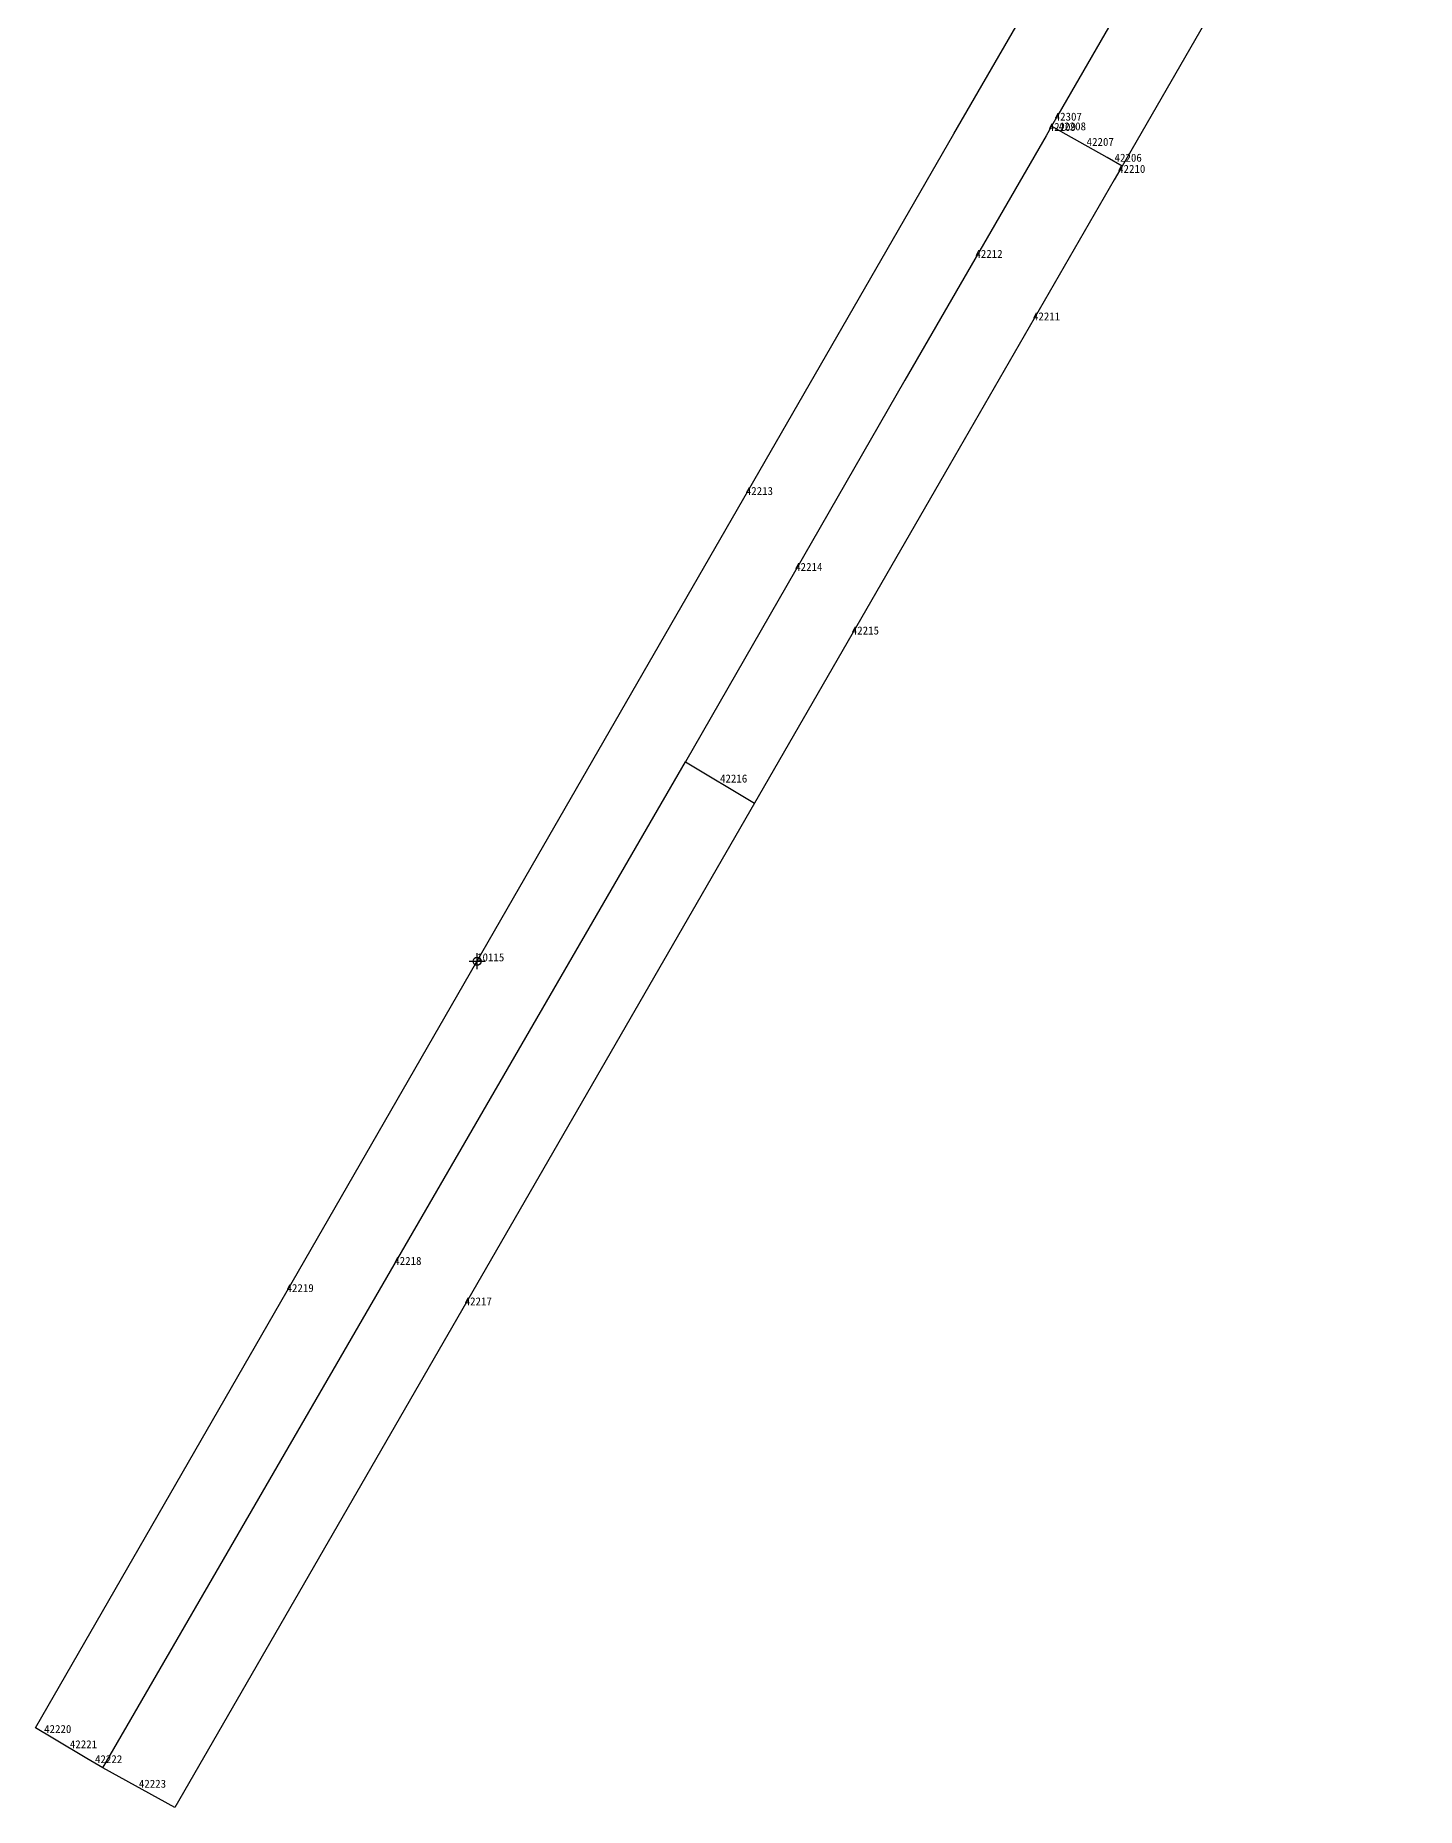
# Model space of a CAD drawing. Header units: millimetres. Extents: x -1374 to 299, y -2590 to 196.
# Drawn here: x -1289 to -771, y -1133 to -469 of the extents above; entities that cross this region are included whole.
import ezdxf

# ---------------------------------------------------------------- set-up
doc = ezdxf.new("R2010")
doc.units = ezdxf.units.MM
doc.header["$PDMODE"] = 34
doc.header["$PDSIZE"] = 3
doc.layers.add('HD', color=153, linetype='Continuous', true_color=0x5890e1)
doc.styles.get("Standard").update_dxf_attribs({"font": ''})
doc.styles.get('Standard').set_extended_font_data('SimSun')

msp = doc.modelspace()

# ---------------------------------------------------------------- linework, layer by layer
at = {"layer": 'HD'}
for p, q in [((-944.36, -505.71, -140), (-814.44, -280.48, -140)), ((-771.02, -326.53, -113), (-881.37, -517.83, -113)), ((-855.24, -411.84, -118), (-905.41, -498.72, -109)), ((-907.82, -502.89, -109), (-909.87, -506.44, -109)), ((-905.41, -498.72, -109), (-907.82, -502.89, -109)), ((-902.33, -505.99, -109), (-907.82, -502.89, -109)), ((-1100.38, -776.61, -106), (-944.36, -505.71, -140)), ((-909.87, -506.44, -109), (-962.77, -598.05, -100)), ((-886.98, -514.57, -113), (-902.33, -505.99, -109)), ((-881.37, -517.83, -113), (-886.98, -514.57, -113)), ((-881.37, -517.83, -113), (-884.33, -522.96, -113)), ((-884.33, -522.96, -113), (-946.21, -630.24, -100)), ((-962.77, -598.05, -100), (-1044.97, -741.21, -100)), ((-946.21, -630.24, -100), (-1019.08, -756.71, -100)), ((-1263.24, -1118.41, -100), (-1044.97, -741.21, -100)), ((-1044.97, -741.21, -100), (-1019.08, -756.71, -100)), ((-1019.08, -756.71, -100), (-1236.35, -1133.27, -100)), ((-1288.55, -1103.39, -106), (-1100.38, -776.61, -106)), ((-1282.05, -1107.25, -106), (-1288.55, -1103.39, -106)), ((-1269.24, -1114.85, -100), (-1282.05, -1107.25, -106)), ((-1263.24, -1118.41, -100), (-1269.24, -1114.85, -100)), ((-1236.35, -1133.27, -100), (-1263.24, -1118.41, -100))]:
    msp.add_line(p, q, dxfattribs=at)
at = {"layer": 'HD', "color": 0}
msp.add_point((-1123.06, -816, -106), dxfattribs=at)

# ---------------------------------------------------------------- texts
for s, p in [('42307', (-906.62, -500.8, -109)), ('42209', (-908.85, -504.67, -109)), ('42208', (-905.07, -504.44, -109)), ('42207', (-894.65, -510.28, -111)), ('42206', (-884.17, -516.2, -113)), ('42210', (-882.85, -520.39, -112.89)), ('42212', (-936.32, -552.25, -104.5)), ('42211', (-914.75, -575.69, -106.5)), ('42213', (-1022.37, -641.16, -123)), ('42214', (-1003.87, -669.63, -100)), ('42215', (-982.65, -693.47, -100)), ('42216', (-1032.02, -748.96, -100)), ('10115', (-1123.06, -816, -106)), ('42218', (-1154.1, -929.81, -100)), ('42219', (-1194.47, -940, -219.5)), ('42217', (-1127.71, -944.99, -100)), ('42220', (-1285.3, -1105.32, -105.85)), ('42221', (-1275.65, -1111.05, -102.85)), ('42222', (-1266.24, -1116.63, -100)), ('42223', (-1249.79, -1125.84, -100))]:
    msp.add_text(s, height=3, dxfattribs=at).set_placement(p)

doc.saveas('drawing.dxf')
